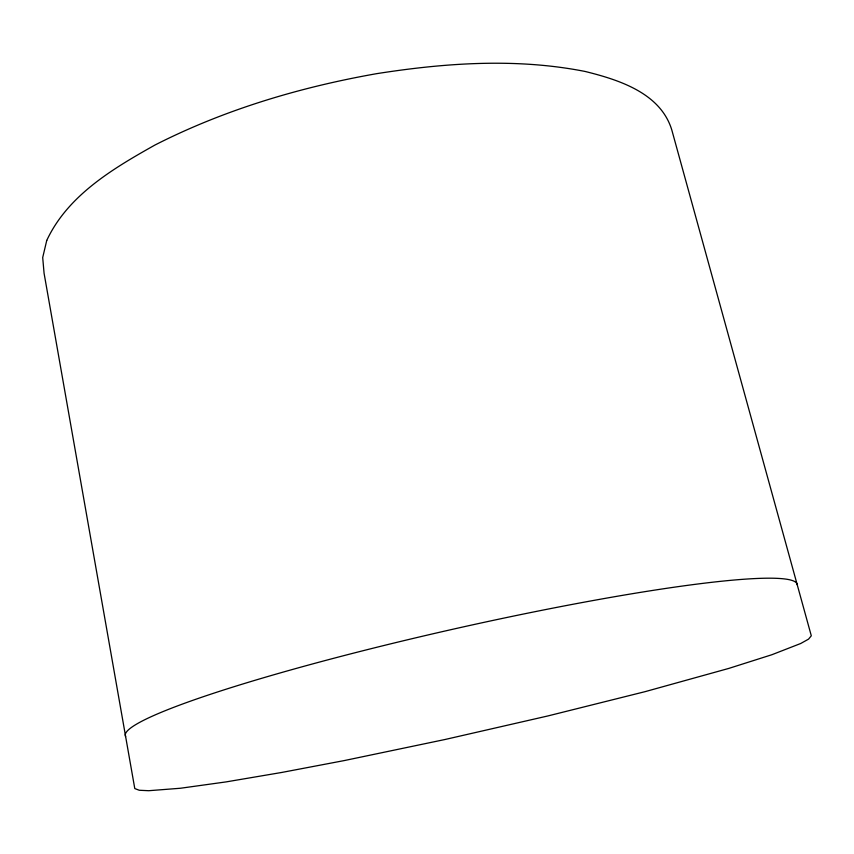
<?xml version="1.0" encoding="UTF-8"?>
<svg xmlns="http://www.w3.org/2000/svg" width="854" height="854" viewBox="0 0 854 854"><rect width="100%" height="100%" fill="white"/><g stroke="black" fill="none" stroke-linecap="round" stroke-linejoin="round"><path stroke-width="1.28" d="M125.623 736.554A344.354 31.876 -12.7 0 1 451.841 629.473A344.354 31.876 -12.7 0 1 797.22 584.744M46.746 240.444L42.7 257.545L44.077 273.269L134.783 788.562L139.277 790.26L148.735 790.708L180.504 788.242L226.032 781.912L281.628 772.475L344.119 760.604L445.019 739.5L547.777 715.972L645.09 691.655L728.718 668.436L771.877 654.73L800.732 643.489L808.557 639.134L811.3 635.792L671.82 130.043C660.59 92.969 618.776 79.796 585.065 71.448C516.275 57.88 445.382 62.876 376.571 73.679C299.946 87.204 224.517 109.632 155.022 144.999C113.176 168.484 67.829 195.224 46.746 240.444"/></g></svg>
